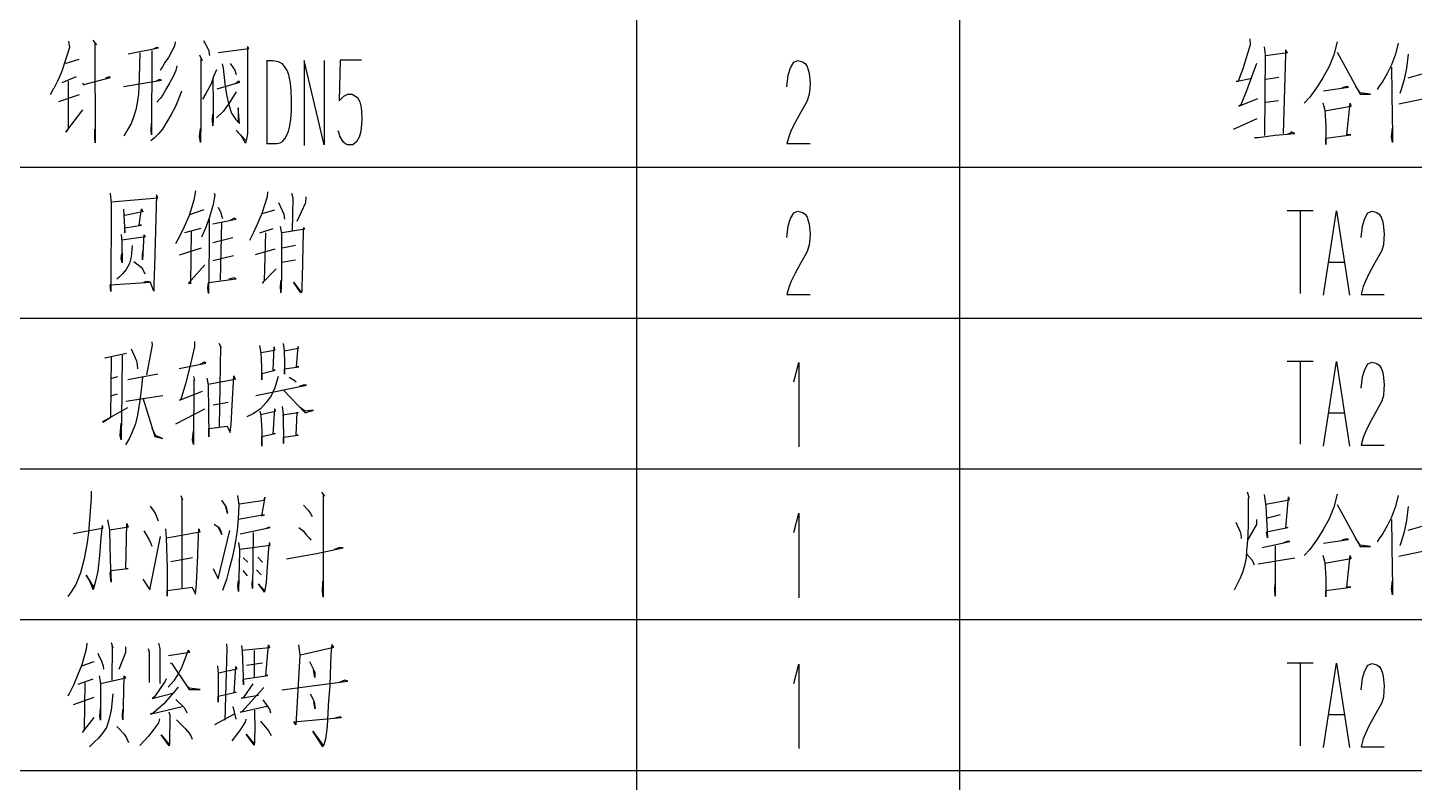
# Model space of a CAD drawing. Extents: x 0 to 2376, y 0 to 3364.
# Drawn here: x 1862.8 to 2120.5, y 681.8 to 821.9 of the extents above; entities that cross this region are included whole.
import ezdxf

# ---------------------------------------------------------------- set-up
doc = ezdxf.new("R2010")
doc.units = 0
doc.header["$MEASUREMENT"] = 0
doc.layers.add('6', color=7, linetype='Continuous')
doc.layers.add('9', color=7, linetype='Continuous')

# ---------------------------------------------------------------- blocks, each defined once
blk = doc.blocks.new('BLKENT215')
at = {"layer": '9', "color": 2, "linetype": 'Continuous'}
for p, q in [((1873.73, 706.51), (1872.89, 703.608)), ((1873.83, 707.608), (1873.73, 706.51)), ((1878.33, 707.765), (1878.69, 706.745)), ((1878.54, 707.059), (1878.48, 700.784)), ((1878.69, 706.745), (1878.54, 707.059)), ((1880.99, 705.882), (1879.79, 702.745)), ((1880.99, 706.98), (1880.99, 705.882)), ((1885.23, 706.667), (1885.39, 705.961)), ((1885.39, 705.961), (1885.39, 700.314)), ((1887.16, 707.608), (1887.37, 706.667)), ((1887.37, 706.667), (1887.42, 700.157)), ((1888.99, 705.333), (1892.97, 705.961)), ((1892.65, 706.353), (1892.13, 704.863)), ((1892.97, 705.961), (1892.65, 706.353)), ((1899.82, 706.588), (1899.5, 693.333)), ((1899.76, 707.529), (1899.82, 706.588)), ((1902.54, 707.216), (1902.69, 706.118)), ((1907.76, 706.745), (1902.69, 706.275)), ((1902.69, 706.118), (1902.95, 699.922)), ((1904.94, 706.275), (1904.94, 701.255)), ((1907.09, 701.647), (1907.56, 707.294)), ((1907.56, 707.294), (1907.76, 706.745)), ((1913.15, 707.294), (1913.41, 705.412)), ((1913.52, 705.49), (1919.69, 706.902)), ((1919.37, 707.373), (1919.16, 705.569)), ((1919.69, 706.902), (1919.37, 707.373)), ((1872.89, 703.608), (1872.16, 701.804)), ((1875.14, 704.157), (1872.84, 703.373)), ((1875.87, 705.804), (1875.97, 705.49)), ((1875.97, 705.49), (1876.55, 704.314)), ((1876.55, 704.314), (1876.86, 703.451)), ((1876.86, 703.451), (1876.92, 702.824)), ((1889.31, 704), (1889.57, 703.922)), ((1889.57, 703.922), (1892.86, 699.059)), ((1892.13, 704.863), (1891.4, 703.059)), ((1898.09, 703.451), (1898.2, 701.882)), ((1901.18, 698.431), (1901.49, 703.294)), ((1901.49, 703.294), (1901.7, 702.824)), ((1903.48, 703.529), (1906.46, 704)), ((1913.41, 705.412), (1912.63, 692.471)), ((1915.19, 704.235), (1916.18, 702.275)), ((1919.16, 705.569), (1918.95, 699.843)), ((2005.2, 700.16), (2006.09, 703.76)), ((2006.09, 703.76), (2006.09, 688.08)), ((2101.65, 703.92), (2096.86, 703.92)), ((2099.24, 703.92), (2099.24, 688.56)), ((2103.56, 688.24), (2105.99, 703.92)), ((2105.99, 703.92), (2108.44, 688.24)), ((2111.24, 702.48), (2111.84, 703.52)), ((2111.84, 703.52), (2112.6, 703.84)), ((2112.6, 703.84), (2113.49, 703.6)), ((2113.49, 703.6), (2113.96, 703.28)), ((2113.96, 703.28), (2114.3, 702.72)), ((1872.16, 701.804), (1871.37, 699.843)), ((1872.21, 700), (1874.98, 701.02)), ((1876.13, 701.569), (1876.39, 700.157)), ((1876.39, 700.157), (1881.05, 701.176)), ((1880.73, 701.49), (1880.52, 693.412)), ((1881.05, 701.176), (1880.73, 701.49)), ((1888.58, 701.02), (1888.37, 700.549)), ((1890.67, 701.725), (1889.99, 700.627)), ((1891.4, 703.059), (1890.67, 701.725)), ((1898.2, 701.882), (1898.25, 696.706)), ((1901.7, 702.824), (1898.3, 702.039)), ((1902.85, 700.941), (1907.45, 701.647)), ((1902.95, 699.922), (1902.85, 700.941)), ((1907.45, 701.647), (1907.09, 701.647)), ((1916.18, 701.255), (1915.92, 702.667)), ((1916.18, 702.275), (1916.18, 701.255)), ((1921.78, 700.784), (1920.68, 700.314)), ((1922.3, 700.549), (1921.78, 700.784)), ((2110.56, 698.96), (2110.82, 701.12)), ((2110.82, 701.12), (2111.24, 702.48)), ((2114.3, 702.72), (2114.54, 702.08)), ((2114.54, 702.08), (2114.69, 701.44)), ((2114.69, 701.44), (2114.88, 699.68)), ((1870.64, 698.353), (1870.33, 697.804)), ((1871.37, 699.843), (1870.64, 698.353)), ((1873.46, 700.314), (1873.36, 691.608)), ((1876.39, 700.157), (1876.39, 696.235)), ((1878.64, 698.196), (1878.33, 695.216)), ((1885.96, 697.333), (1890.04, 698.431)), ((1888.37, 700.549), (1886.43, 697.647)), ((1890.82, 699.451), (1888.16, 696.392)), ((1889.99, 700.627), (1888.94, 699.451)), ((1892.92, 699.294), (1892.29, 699.843)), ((1892.86, 699.059), (1894.9, 699.059)), ((1894.9, 699.059), (1892.92, 699.294)), ((1898.25, 697.804), (1901.59, 698.51)), ((1901.59, 698.51), (1901.18, 698.431)), ((1906.72, 699.373), (1902.64, 694.902)), ((1904.68, 700.078), (1902.85, 697.49)), ((1910.07, 698.98), (1922.3, 700.549)), ((1915.35, 698.196), (1916.08, 696.784)), ((1918.95, 699.843), (1918.69, 696.078)), ((2114.82, 698.72), (2114.72, 697.6)), ((2114.88, 699.68), (2114.82, 698.72)), ((1875.14, 697.569), (1871.27, 696.157)), ((1876.24, 694.039), (1876.39, 695.529)), ((1876.39, 696.235), (1876.39, 693.333)), ((1885.59, 694.431), (1891.56, 695.843)), ((1886.43, 697.647), (1885.96, 697.333)), ((1888.16, 696.392), (1886.22, 694.667)), ((1890.35, 697.176), (1891.97, 695.608)), ((1891.97, 695.608), (1892.39, 694.667)), ((1898.25, 696.706), (1898.25, 697.804)), ((1900.97, 695.843), (1901.54, 693.49)), ((1902.33, 694.824), (1907.29, 695.922)), ((1902.48, 697.412), (1905.73, 697.961)), ((1902.85, 697.49), (1902.48, 697.412)), ((1906.51, 697.098), (1907.76, 695.373)), ((1916.24, 695.451), (1916.03, 696.706)), ((1916.08, 696.784), (1916.24, 695.451)), ((1918.69, 695.922), (1918.48, 692.157)), ((1918.69, 696.078), (1918.69, 695.922)), ((2114.12, 696), (2113.12, 694.24)), ((2114.41, 696.56), (2114.12, 696)), ((2114.72, 697.6), (2114.41, 696.56)), ((1873.05, 691.059), (1875.19, 693.804)), ((1876.39, 693.333), (1876.24, 694.039)), ((1877.91, 693.333), (1877.49, 692)), ((1878.33, 695.216), (1877.91, 693.333)), ((1880.47, 694.196), (1880.52, 695.294)), ((1880.52, 693.412), (1880.47, 694.196)), ((1886.22, 694.667), (1885.59, 694.431)), ((1887.32, 693.569), (1887.16, 692.863)), ((1889.05, 694.902), (1889.26, 694.275)), ((1889.26, 694.275), (1889.2, 689.02)), ((1890.46, 693.412), (1892.13, 691.765)), ((1897.62, 692.549), (1901.28, 694.51)), ((1902.64, 694.902), (1902.33, 694.824)), ((1903.37, 693.49), (1903.22, 692.941)), ((1904.99, 695.216), (1905.05, 691.294)), ((1906.09, 693.176), (1907.61, 691.373)), ((1907.76, 695.373), (1907.97, 694.667)), ((1912.31, 693.02), (1921.15, 693.804)), ((1912.63, 692.471), (1912.31, 693.02)), ((1920.89, 693.961), (1919.9, 693.725)), ((1921.15, 693.804), (1920.89, 693.961)), ((2107.42, 694.32), (2104.47, 694.32)), ((2113.12, 694.24), (2112.08, 692.32)), ((1873.36, 691.608), (1873.05, 691.059)), ((1876.76, 690.902), (1875.97, 689.961)), ((1877.49, 692), (1876.76, 690.902)), ((1879.42, 692.157), (1879.58, 692)), ((1879.58, 692), (1880.78, 690.745)), ((1880.78, 690.745), (1881.2, 690.039)), ((1886.17, 691.451), (1885.28, 690.353)), ((1887.16, 692.863), (1886.17, 691.451)), ((1889.1, 688.549), (1887.63, 690.588)), ((1887.63, 690.588), (1889.05, 688.863)), ((1892.13, 691.765), (1892.86, 690.902)), ((1892.86, 690.902), (1893.18, 690.431)), ((1893.18, 690.431), (1893.39, 689.804)), ((1902.22, 691.373), (1900.76, 689.49)), ((1903.22, 692.941), (1902.22, 691.373)), ((1904.89, 688.706), (1903.42, 690.745)), ((1903.42, 690.745), (1904.84, 689.02)), ((1905.05, 691.294), (1904.99, 690.275)), ((1907.61, 691.373), (1908.08, 690.51)), ((1917.7, 688.392), (1915.82, 691.294)), ((1915.82, 691.294), (1917.75, 688.627)), ((1918.48, 692.157), (1918.17, 689.804)), ((2111.37, 690.88), (2110.98, 689.84)), ((2112.08, 692.32), (2111.37, 690.88)), ((1875.19, 689.255), (1874.3, 688.392)), ((1875.97, 689.961), (1875.19, 689.255)), ((1881.2, 690.039), (1881.57, 689.176)), ((1884.39, 689.412), (1883.66, 688.627)), ((1885.28, 690.353), (1884.39, 689.412)), ((1889.05, 688.863), (1889.2, 689.098)), ((1889.2, 689.02), (1889.1, 688.549)), ((1904.99, 689.333), (1904.89, 688.706)), ((1904.99, 690.275), (1904.99, 689.333)), ((1917.86, 688.784), (1917.7, 688.392)), ((1918.17, 689.804), (1917.86, 688.784)), ((2110.98, 689.84), (2110.56, 688.4)), ((2110.56, 688.4), (2114.88, 688.4))]:
    blk.add_line(p, q, dxfattribs=at)
blk = doc.blocks.new('BLKENT216')
at = {"layer": '9', "color": 2, "linetype": 'Continuous'}
for p, q in [((1874.61, 734.588), (1874.46, 732.157)), ((1874.61, 735.843), (1874.61, 734.588)), ((1891.29, 735.059), (1891.61, 734.275)), ((1891.5, 734.667), (1891.45, 717.882)), ((1891.61, 734.275), (1891.5, 734.667)), ((1898.82, 734.196), (1899.71, 732.863)), ((1901.8, 735.059), (1902.07, 733.255)), ((1902.17, 733.49), (1906.77, 734.196)), ((1906.93, 734.745), (1906.3, 731.294)), ((1906.77, 734.196), (1906.93, 734.745)), ((1917.44, 735.686), (1917.96, 734.902)), ((1917.96, 734.902), (1917.75, 735.059)), ((1917.75, 735.059), (1917.75, 716.157)), ((2089.4, 735.765), (2089.71, 734.745)), ((2089.71, 734.745), (2089.61, 734.431)), ((2089.61, 734.431), (2089.61, 729.804)), ((2092.59, 735.216), (2092.85, 733.098)), ((2097.19, 734.196), (2092.9, 733.412)), ((2096.56, 729.02), (2097.08, 734.824)), ((2097.08, 734.824), (2097.19, 734.196)), ((2106.13, 735.294), (2105.5, 732.863)), ((2117.48, 735.059), (2116.95, 733.02)), ((1874.46, 732.157), (1874.2, 729.02)), ((1885.59, 733.098), (1886.54, 731.765)), ((1886.54, 731.765), (1886.85, 730.98)), ((1899.97, 731.686), (1899.66, 732.941)), ((1899.71, 732.863), (1899.97, 731.686)), ((1902.07, 733.255), (1901.96, 730.745)), ((1914.09, 733.255), (1914.98, 732.314)), ((1914.98, 732.314), (1915.4, 731.686)), ((1915.4, 731.686), (1915.71, 731.137)), ((2005.2, 728.16), (2006.09, 731.76)), ((2006.09, 731.76), (2006.09, 716.08)), ((2092.85, 733.098), (2093.16, 727.216)), ((2105.5, 732.863), (2104.61, 730.745)), ((2106.13, 733.412), (2110.42, 725.569)), ((2116.95, 733.02), (2116.22, 731.059)), ((2119.31, 733.02), (2118.99, 730.431)), ((1871.27, 728), (1876.71, 729.02)), ((1874.2, 729.02), (1874.2, 728.706)), ((1876.65, 729.49), (1876.44, 727.216)), ((1876.86, 729.098), (1876.65, 729.49)), ((1876.71, 729.02), (1876.86, 729.098)), ((1877.65, 730.51), (1878.07, 728.706)), ((1881.2, 729.098), (1878.07, 728.627)), ((1881.05, 721.412), (1881.25, 729.882)), ((1881.52, 729.176), (1881.2, 729.098)), ((1881.25, 729.882), (1881.52, 729.176)), ((1886.85, 730.98), (1887.11, 730.353)), ((1897.46, 729.725), (1898.3, 729.176)), ((1898.3, 729.176), (1898.67, 728.549)), ((1898.93, 727.843), (1898.3, 729.098)), ((1901.96, 730.745), (1901.75, 728.549)), ((1906.82, 731.451), (1901.96, 730.588)), ((1902.33, 727.922), (1907.92, 729.098)), ((1906.3, 731.294), (1906.82, 731.451)), ((1907.61, 729.098), (1906.82, 728.784)), ((1907.92, 729.098), (1907.61, 729.098)), ((1913.2, 729.098), (1914.04, 728.471)), ((2087.31, 730.118), (2088.09, 728.314)), ((2089.61, 729.804), (2089.56, 727.608)), ((2091.12, 729.647), (2089.56, 726.902)), ((2091.12, 730.588), (2091.12, 729.647)), ((2093.01, 730.824), (2095.57, 731.529)), ((2093.01, 728.314), (2096.98, 729.098)), ((2096.98, 729.098), (2096.56, 729.02)), ((2104.61, 730.745), (2103.46, 728.627)), ((2115.44, 729.412), (2114.6, 728)), ((2116.22, 731.059), (2115.44, 729.412)), ((2116.22, 730.588), (2116.33, 721.255)), ((2118.99, 730.431), (2118.57, 728.314)), ((2119.31, 728.627), (2124.07, 729.961)), ((1874.2, 728.706), (1873.88, 726.353)), ((1876.44, 727.216), (1876.18, 723.922)), ((1878.07, 728.706), (1878.17, 722.98)), ((1884.39, 728.471), (1885.44, 726.824)), ((1885.44, 726.824), (1885.75, 726.118)), ((1885.54, 717.569), (1887.53, 727.451)), ((1888.42, 728.863), (1888.58, 727.137)), ((1888.58, 727.137), (1888.73, 721.647)), ((1894.8, 728.235), (1888.68, 727.137)), ((1894.43, 724.392), (1894.64, 728.863)), ((1894.64, 728.863), (1894.8, 728.235)), ((1898.2, 719.608), (1900.39, 728.549)), ((1898.67, 728.549), (1898.93, 727.843)), ((1901.75, 728.549), (1901.33, 725.804)), ((1904.73, 728.157), (1904.58, 717.804)), ((1914.04, 728.471), (1914.67, 727.686)), ((1914.67, 727.686), (1915.24, 727.059)), ((1915.24, 727.059), (1915.45, 726.745)), ((2088.09, 728.314), (2088.25, 727.843)), ((2088.25, 727.843), (2088.3, 727.059)), ((2089.56, 727.608), (2089.4, 726.039)), ((2092.17, 725.412), (2097.35, 726.51)), ((2093.16, 727.216), (2093.01, 728.314)), ((2096.77, 726.51), (2096.09, 726.196)), ((2097.35, 726.51), (2096.77, 726.51)), ((2102.26, 726.745), (2101.06, 725.02)), ((2103.46, 728.627), (2102.26, 726.745)), ((2103.57, 726.196), (2108.22, 726.902)), ((2107.96, 726.98), (2107.02, 726.745)), ((2108.22, 726.902), (2107.96, 726.98)), ((2110.37, 725.804), (2109.53, 727.137)), ((2113.92, 727.059), (2113.56, 726.431)), ((2114.6, 728), (2113.92, 727.059)), ((2118.1, 726.667), (2117.79, 725.725)), ((2118.57, 728.314), (2118.1, 726.667)), ((1873.88, 726.353), (1873.36, 723.294)), ((1876.18, 723.922), (1875.87, 721.02)), ((1885.75, 726.118), (1885.91, 725.647)), ((1894.22, 718.667), (1894.43, 723.922)), ((1894.43, 723.922), (1894.43, 724.392)), ((1901.33, 725.804), (1900.81, 723.451)), ((1902.01, 726.353), (1902.17, 725.02)), ((1902.17, 724.706), (1902.01, 717.255)), ((1902.17, 725.098), (1907.87, 725.804)), ((1902.17, 725.02), (1902.17, 724.706)), ((1907.56, 725.255), (1907.29, 720.863)), ((1907.76, 726.353), (1907.56, 725.255)), ((1907.87, 725.804), (1907.76, 726.353)), ((1910.9, 723.294), (1916.5, 724.314)), ((1916.5, 724.314), (1921.46, 725.333)), ((1920.84, 725.412), (1919.79, 725.02)), ((1921.46, 725.333), (1920.84, 725.412)), ((2089.29, 724.863), (2089.19, 723.451)), ((2089.4, 726.039), (2089.29, 724.863)), ((2089.29, 724.235), (2090.34, 723.059)), ((2094.63, 725.725), (2094.63, 716.392)), ((2101.06, 725.02), (2100.01, 723.922)), ((2103.46, 724), (2103.83, 722.588)), ((2107.91, 718.039), (2108.54, 723.922)), ((2108.54, 723.922), (2108.64, 723.294)), ((2112.35, 725.569), (2110.37, 725.804)), ((2110.42, 725.569), (2112.35, 725.569)), ((2117.58, 723.765), (2125.01, 725.333)), ((1873.36, 723.294), (1872.63, 720.706)), ((1878.17, 722.98), (1878.33, 718.98)), ((1878.27, 721.098), (1881.52, 721.49)), ((1881.52, 721.49), (1881.05, 721.412)), ((1888.73, 721.647), (1888.73, 718.118)), ((1893.44, 723.451), (1889.46, 722.745)), ((1897.31, 721.49), (1898.2, 719.608)), ((1900.81, 723.451), (1900.24, 721.176)), ((1902.85, 723.451), (1903.74, 722.667)), ((1905.57, 723.608), (1906.46, 722.667)), ((2088.88, 722.039), (2088.51, 720.784)), ((2089.19, 723.451), (2088.88, 722.039)), ((2090.34, 723.059), (2090.71, 722.196)), ((2091.44, 722.353), (2098.24, 723.451)), ((2108.64, 723.294), (2103.83, 722.431)), ((2103.83, 722.588), (2103.99, 719.686)), ((1872.63, 720.706), (1871.79, 718.51)), ((1874.2, 719.529), (1873.73, 720.235)), ((1873.73, 720.235), (1875.08, 718.039)), ((1874.67, 718.431), (1874.2, 719.529)), ((1875.4, 718.902), (1875.03, 717.569)), ((1875.08, 718.039), (1875.35, 718.745)), ((1875.87, 721.02), (1875.4, 718.902)), ((1878.17, 720.627), (1878.27, 721.098)), ((1878.33, 718.98), (1878.17, 720.627)), ((1884.24, 719.529), (1885.54, 717.569)), ((1899.76, 719.451), (1899.03, 717.412)), ((1900.24, 721.176), (1899.76, 719.451)), ((1901.86, 718.196), (1902.01, 719.294)), ((1902.8, 721.098), (1903.63, 720.157)), ((1904.52, 718.588), (1904.63, 719.294)), ((1905.36, 721.255), (1906.25, 720.314)), ((1907.14, 718.824), (1906.93, 717.569)), ((1907.29, 720.863), (1907.14, 718.824)), ((1917.59, 717.176), (1917.7, 719.137)), ((2088.04, 719.608), (2087.57, 718.588)), ((2088.51, 720.784), (2088.04, 719.608)), ((2103.99, 719.686), (2103.99, 716.235)), ((2116.22, 717.647), (2116.38, 719.294)), ((2116.33, 721.255), (2116.38, 718.51)), ((1870.9, 717.176), (1870.33, 716.314)), ((1871.79, 718.51), (1870.9, 717.176)), ((1875.03, 717.569), (1874.67, 718.431)), ((1888.73, 718.118), (1888.73, 716.392)), ((1888.73, 717.412), (1893.39, 718.039)), ((1888.73, 716.392), (1888.73, 717.412)), ((1893.39, 718.039), (1894.01, 716.706)), ((1894.01, 716.706), (1894.22, 718.667)), ((1902.01, 717.255), (1901.86, 718.196)), ((1904.58, 717.804), (1904.52, 718.588)), ((1906.82, 717.098), (1905.73, 718.667)), ((1905.73, 718.667), (1906.82, 717.412)), ((1906.93, 717.569), (1906.82, 717.098)), ((1917.75, 716.157), (1917.59, 717.176)), ((2087.57, 718.588), (2086.99, 717.49)), ((2094.52, 717.569), (2094.63, 718.667)), ((2094.63, 716.392), (2094.52, 717.569)), ((2103.99, 717.412), (2108.64, 718.039)), ((2103.99, 716.235), (2103.99, 717.412)), ((2108.64, 718.039), (2107.91, 718.039)), ((2116.38, 716.627), (2116.22, 717.647)), ((2116.38, 718.51), (2116.38, 716.627))]:
    blk.add_line(p, q, dxfattribs=at)
blk = doc.blocks.new('BLKENT217')
at = {"layer": '9', "color": 2, "linetype": 'Continuous'}
for p, q in [((1885.99, 762.98), (1884.94, 757.49)), ((1885.93, 763.608), (1885.99, 762.98)), ((1893.83, 762.667), (1892.99, 758.98)), ((1893.83, 763.686), (1893.83, 762.667)), ((1898.38, 763.373), (1898.8, 762.51)), ((1898.64, 762.745), (1898.43, 747.843)), ((1898.8, 762.51), (1898.64, 762.745)), ((1905.91, 762.902), (1906.12, 761.882)), ((1908.42, 758.353), (1908.63, 762.667)), ((1908.63, 762.667), (1908.68, 761.961)), ((1910.3, 763.294), (1910.51, 761.961)), ((1912.76, 758.98), (1913.07, 762.745)), ((1913.07, 762.745), (1913.12, 762.353)), ((1877.2, 760.627), (1881.18, 761.49)), ((1877.31, 760.627), (1877.2, 760.627)), ((1878.35, 760.784), (1878.2, 749.569)), ((1880.39, 761.098), (1880.29, 748.784)), ((1882.07, 762.275), (1883.06, 760.078)), ((1883.06, 760.078), (1883.16, 759.294)), ((1906.12, 761.882), (1906.22, 760.627)), ((1908.68, 761.961), (1906.17, 761.569)), ((1906.22, 760.627), (1906.33, 756.549)), ((1913.12, 762.353), (1910.51, 761.882)), ((1910.51, 761.961), (1910.56, 759.608)), ((1881.44, 756.627), (1887.03, 757.647)), ((1883.16, 759.294), (1883.22, 758.588)), ((1891.01, 758.667), (1895.97, 759.608)), ((1892.99, 758.98), (1892.16, 755.765)), ((1895.61, 759.843), (1894.82, 759.373)), ((1895.97, 759.608), (1895.61, 759.843)), ((1906.33, 757.725), (1908.84, 758.353)), ((1906.33, 756.549), (1906.33, 757.725)), ((1908.84, 758.353), (1908.42, 758.353)), ((1910.56, 759.608), (1910.56, 757.569)), ((1910.56, 758.588), (1913.23, 758.98)), ((1910.56, 757.569), (1910.56, 758.588)), ((1913.23, 758.98), (1912.76, 758.98)), ((2005.2, 756.16), (2006.09, 759.76)), ((2006.09, 759.76), (2006.09, 744.08)), ((2101.65, 759.92), (2096.86, 759.92)), ((2099.24, 759.92), (2099.24, 744.56)), ((2103.56, 744.24), (2105.99, 759.92)), ((2105.99, 759.92), (2108.44, 744.24)), ((2110.82, 757.12), (2111.24, 758.48)), ((2111.24, 758.48), (2111.84, 759.52)), ((2111.84, 759.52), (2112.6, 759.84)), ((2112.6, 759.84), (2113.49, 759.6)), ((2113.49, 759.6), (2113.96, 759.28)), ((2113.96, 759.28), (2114.3, 758.72)), ((2114.3, 758.72), (2114.54, 758.08)), ((2114.54, 758.08), (2114.69, 757.44)), ((2114.69, 757.44), (2114.88, 755.68)), ((1878.46, 756.863), (1879.61, 757.176)), ((1884.16, 757.02), (1883.95, 754.588)), ((1892.16, 755.765), (1891.32, 752.863)), ((1893.73, 756.549), (1893.62, 744.549)), ((1893.67, 757.176), (1893.83, 756.392)), ((1893.83, 756.392), (1893.73, 756.549)), ((1896.13, 756.863), (1896.39, 755.608)), ((1901.41, 756.627), (1896.39, 755.686)), ((1896.39, 755.608), (1896.5, 745.961)), ((1900.84, 751.843), (1901.15, 757.255)), ((1901.15, 757.255), (1901.41, 756.627)), ((1905.23, 753.647), (1914.64, 755.529)), ((1908.78, 755.059), (1908.1, 753.569)), ((1909.36, 757.176), (1908.78, 755.059)), ((1911.4, 757.02), (1912.34, 756.471)), ((1912.34, 756.471), (1912.71, 756.157)), ((1914.22, 755.608), (1913.28, 755.294)), ((1914.64, 755.529), (1914.22, 755.608)), ((2110.56, 754.96), (2110.82, 757.12)), ((2114.88, 755.68), (2114.82, 754.72)), ((1878.3, 753.569), (1879.5, 753.961)), ((1881.07, 752.549), (1887.92, 753.647)), ((1883.63, 752.314), (1883.27, 749.961)), ((1883.95, 754.588), (1883.63, 752.314)), ((1884.21, 753.176), (1886.46, 746.039)), ((1891.06, 752.784), (1895.29, 754.431)), ((1891.32, 752.863), (1891.06, 752.784)), ((1897.28, 751.922), (1900.1, 752.392)), ((1907.16, 752.314), (1906.07, 751.137)), ((1908.1, 753.569), (1907.16, 752.314)), ((1910.35, 754.588), (1914.38, 750.431)), ((2114.41, 752.56), (2114.12, 752)), ((2114.72, 753.6), (2114.41, 752.56)), ((2114.82, 754.72), (2114.72, 753.6)), ((1876.78, 748.784), (1881.44, 751.373)), ((1883.27, 749.961), (1882.85, 748.392)), ((1890.38, 748.392), (1895.76, 751.137)), ((1900.63, 748.235), (1900.84, 751.843)), ((1904.76, 750.196), (1903.56, 749.647)), ((1906.07, 751.137), (1904.76, 750.196)), ((1905.96, 750.745), (1906.17, 749.882)), ((1908.84, 750.667), (1906.12, 750.039)), ((1906.17, 749.882), (1906.33, 747.137)), ((1908.47, 746.431), (1908.73, 751.137)), ((1908.73, 751.137), (1908.84, 750.667)), ((1910.09, 751.608), (1910.3, 750.196)), ((1913.07, 750.431), (1910.2, 749.961)), ((1910.3, 750.196), (1910.35, 744.706)), ((1912.71, 746.275), (1912.92, 750.51)), ((1912.92, 750.51), (1913.07, 750.431)), ((1914.38, 750.745), (1913.33, 751.451)), ((1914.38, 750.431), (1915.95, 750.902)), ((1915.95, 750.902), (1914.38, 750.745)), ((2107.42, 750.32), (2104.47, 750.32)), ((2113.12, 750.24), (2112.08, 748.32)), ((2114.12, 752), (2113.12, 750.24)), ((1876.89, 748.627), (1876.78, 748.784)), ((1878.2, 749.569), (1876.89, 748.627)), ((1880.03, 746.196), (1880.24, 748.471)), ((1880.24, 747.059), (1880.18, 745.412)), ((1880.29, 748.784), (1880.24, 747.059)), ((1882.85, 748.392), (1882.22, 746.667)), ((1885.93, 747.608), (1886.51, 746.275)), ((1893.46, 745.412), (1893.62, 747.059)), ((1896.5, 747.529), (1899.9, 747.922)), ((1896.5, 745.961), (1896.5, 747.529)), ((1899.9, 747.922), (1900.47, 746.745)), ((1900.47, 746.745), (1900.63, 748.235)), ((1906.33, 747.137), (1906.33, 746.745)), ((2112.08, 748.32), (2111.37, 746.88)), ((1880.18, 745.412), (1880.03, 746.196)), ((1881.59, 745.412), (1881.02, 744.471)), ((1881.7, 745.569), (1881.59, 745.412)), ((1882.22, 746.667), (1881.7, 745.569)), ((1886.46, 746.039), (1887.97, 745.647)), ((1886.51, 746.275), (1887.82, 745.725)), ((1893.62, 744.549), (1893.46, 745.412)), ((1906.33, 746.745), (1906.33, 744.235)), ((1906.33, 746.039), (1908.84, 746.588)), ((1906.33, 744.235), (1906.33, 746.039)), ((1908.84, 746.588), (1908.47, 746.431)), ((1910.35, 745.882), (1913.12, 746.275)), ((1910.35, 744.706), (1910.35, 745.882)), ((1913.12, 746.275), (1912.71, 746.275)), ((2110.98, 745.84), (2110.56, 744.4)), ((2111.37, 746.88), (2110.98, 745.84)), ((2110.56, 744.4), (2114.88, 744.4))]:
    blk.add_line(p, q, dxfattribs=at)
blk = doc.blocks.new('BLKENT218')
at = {"layer": '9', "color": 2, "linetype": 'Continuous'}
for p, q in [((1878.14, 791.216), (1878.35, 789.255)), ((1886.77, 790.902), (1886.41, 777.569)), ((1887.03, 790.353), (1886.77, 790.902)), ((1894.04, 791.608), (1893.73, 789.882)), ((1897.49, 791.216), (1897.59, 790.824)), ((1907.37, 791.451), (1907.32, 790.51)), ((1911.87, 791.216), (1912.13, 790.353)), ((1878.35, 789.255), (1878.3, 772.941)), ((1878.35, 789.569), (1887.03, 790.353)), ((1883.53, 785.255), (1884, 788.314)), ((1884, 788.314), (1884.21, 787.765)), ((1893.73, 789.882), (1892.84, 787.059)), ((1897.28, 789.098), (1896.6, 786.745)), ((1897.59, 790.824), (1897.28, 789.098)), ((1898.22, 788.627), (1898.75, 787.529)), ((1907.32, 790.51), (1906.33, 787.451)), ((1909.46, 789.49), (1910.14, 788)), ((1912.13, 790.353), (1911.97, 784.157)), ((1914.43, 789.412), (1912.86, 785.961)), ((1914.54, 790.51), (1914.43, 789.412)), ((1880.65, 788.235), (1880.86, 783.843)), ((1884.21, 787.765), (1880.86, 787.059)), ((1892.84, 787.059), (1891.9, 784.941)), ((1892.99, 787.216), (1895.66, 788.157)), ((1896.6, 786.745), (1895.87, 784.706)), ((1896.55, 786.353), (1896.55, 781.255)), ((1897.23, 785.49), (1901.57, 786.353)), ((1898.69, 775.059), (1898.9, 785.804)), ((1898.75, 787.529), (1898.85, 786.98)), ((1898.85, 786.98), (1899.01, 786.51)), ((1901.2, 786.588), (1900.52, 786.196)), ((1901.57, 786.353), (1901.2, 786.588)), ((1906.33, 787.451), (1905.44, 785.255)), ((1906.43, 787.451), (1908.73, 788.078)), ((1910.14, 788), (1910.46, 787.294)), ((1910.46, 787.294), (1910.56, 786.353)), ((2004.16, 785.12), (2004.58, 786.48)), ((2004.58, 786.48), (2005.18, 787.52)), ((2005.18, 787.52), (2005.93, 787.84)), ((2005.93, 787.84), (2006.82, 787.6)), ((2006.82, 787.6), (2007.29, 787.28)), ((2007.29, 787.28), (2007.63, 786.72)), ((2007.63, 786.72), (2007.87, 786.08)), ((2007.87, 786.08), (2008.03, 785.44)), ((2101.65, 787.92), (2096.86, 787.92)), ((2099.24, 787.92), (2099.24, 772.56)), ((2103.56, 772.24), (2105.99, 787.92)), ((2105.99, 787.92), (2108.44, 772.24)), ((2110.82, 785.12), (2111.24, 786.48)), ((2111.24, 786.48), (2111.84, 787.52)), ((2111.84, 787.52), (2112.6, 787.84)), ((2112.6, 787.84), (2113.49, 787.6)), ((2113.49, 787.6), (2113.96, 787.28)), ((2113.96, 787.28), (2114.3, 786.72)), ((2114.3, 786.72), (2114.54, 786.08)), ((2114.54, 786.08), (2114.69, 785.44)), ((1880.18, 783.529), (1880.34, 782.196)), ((1880.34, 782.51), (1884.73, 783.137)), ((1880.86, 784.784), (1884, 785.255)), ((1880.86, 783.843), (1880.86, 784.784)), ((1884, 785.255), (1883.53, 785.255)), ((1884.42, 783.451), (1884.16, 778.824)), ((1884.73, 783.137), (1884.42, 783.451)), ((1891.9, 784.941), (1891.01, 783.059)), ((1895.03, 784.627), (1892, 783.843)), ((1893.2, 784.078), (1893.1, 774.353)), ((1895.87, 784.706), (1895.14, 783.059)), ((1904.71, 783.765), (1904.03, 782.431)), ((1905.44, 785.255), (1904.71, 783.765)), ((1908.37, 784.549), (1905.91, 783.765)), ((1907.01, 783.843), (1906.8, 774.902)), ((1909.73, 785.02), (1909.99, 783.686)), ((1909.99, 783.686), (1909.99, 779.216)), ((1910.09, 783.922), (1914.33, 784.549)), ((1914.01, 784), (1913.86, 775.529)), ((1914.07, 784.784), (1914.01, 784)), ((1914.33, 784.549), (1914.07, 784.784)), ((2003.9, 782.96), (2004.16, 785.12)), ((2008.03, 785.44), (2008.21, 783.68)), ((2008.21, 783.68), (2008.16, 782.72)), ((2110.56, 782.96), (2110.82, 785.12)), ((2114.69, 785.44), (2114.88, 783.68)), ((2114.88, 783.68), (2114.82, 782.72)), ((1880.34, 782.196), (1880.39, 778.275)), ((1882.27, 781.49), (1882.07, 779.373)), ((1891.01, 783.059), (1890.33, 781.804)), ((1891.06, 779.765), (1895.14, 781.02)), ((1896.55, 781.255), (1896.44, 772.549)), ((1900.94, 782.902), (1897.23, 781.961)), ((1908.73, 780.784), (1905.12, 779.765)), ((1910.09, 781.02), (1912.6, 781.569)), ((2007.74, 780.56), (2007.45, 780)), ((2008.05, 781.6), (2007.74, 780.56)), ((2008.16, 782.72), (2008.05, 781.6)), ((2114.41, 780.56), (2114.12, 780)), ((2114.72, 781.6), (2114.41, 780.56)), ((2114.82, 782.72), (2114.72, 781.6)), ((1880.18, 779.059), (1880.34, 780)), ((1880.39, 778.275), (1880.18, 779.059)), ((1881.75, 778.118), (1881.12, 777.02)), ((1882.07, 779.373), (1881.75, 778.118)), ((1882.54, 778.51), (1883.95, 777.49)), ((1884.16, 779.451), (1884.26, 780.471)), ((1884.16, 778.824), (1884.16, 779.451)), ((1897.23, 778.667), (1901.1, 779.608)), ((1909.99, 779.216), (1909.99, 778.902)), ((1909.99, 778.902), (1909.99, 775.608)), ((1912.6, 778.745), (1910.04, 778.353)), ((2006.46, 778.24), (2005.41, 776.32)), ((2007.45, 780), (2006.46, 778.24)), ((2107.42, 778.32), (2104.47, 778.32)), ((2113.12, 778.24), (2112.08, 776.32)), ((2114.12, 780), (2113.12, 778.24)), ((1879.82, 775.608), (1879.4, 775.216)), ((1880.44, 776.235), (1879.82, 775.608)), ((1881.12, 777.02), (1880.44, 776.235)), ((1883.95, 777.49), (1884.21, 777.02)), ((1884.21, 777.02), (1884.58, 776.235)), ((1886.35, 775.922), (1886.3, 774.431)), ((1886.41, 777.569), (1886.35, 775.922)), ((1892.73, 774.51), (1895.76, 777.882)), ((1901.2, 775.451), (1900.21, 775.216)), ((1901.57, 775.294), (1901.2, 775.451)), ((1906.43, 774.51), (1908.99, 777.176)), ((1909.99, 775.608), (1909.88, 772.706)), ((1913.86, 775.529), (1913.8, 774.039)), ((2005.41, 776.32), (2004.71, 774.88)), ((2112.08, 776.32), (2111.37, 774.88)), ((1878.14, 774.196), (1885.67, 774.667)), ((1878.3, 772.941), (1878.14, 774.196)), ((1885.1, 774.824), (1884.42, 774.667)), ((1885.67, 774.667), (1885.1, 774.824)), ((1886.25, 773.02), (1885.62, 774.745)), ((1886.3, 774.431), (1886.25, 773.02)), ((1893.1, 774.353), (1892.73, 774.51)), ((1896.34, 773.647), (1896.44, 774.588)), ((1896.44, 772.549), (1896.34, 773.647)), ((1896.44, 774.588), (1901.57, 775.294)), ((1906.8, 774.902), (1906.43, 774.51)), ((1909.83, 773.961), (1909.93, 775.059)), ((1909.88, 772.706), (1909.83, 773.961)), ((1913.59, 772.706), (1912.24, 774.667)), ((1912.24, 774.667), (1913.59, 772.863)), ((1913.75, 772.941), (1913.59, 772.706)), ((1913.8, 774.039), (1913.75, 772.941)), ((2004.31, 773.84), (2003.9, 772.4)), ((2004.71, 774.88), (2004.31, 773.84)), ((2110.98, 773.84), (2110.56, 772.4)), ((2111.37, 774.88), (2110.98, 773.84)), ((2003.9, 772.4), (2008.21, 772.4)), ((2110.56, 772.4), (2114.88, 772.4))]:
    blk.add_line(p, q, dxfattribs=at)
blk = doc.blocks.new('BLKENT219')
at = {"layer": '9', "color": 2, "linetype": 'Continuous'}
for p, q in [((1870.44, 819.451), (1870.6, 818.275)), ((1874.94, 819.608), (1875.62, 818.745)), ((1890.26, 819.294), (1890.1, 818.51)), ((1895.49, 819.529), (1896.43, 817.804)), ((2089.92, 819.843), (2089.97, 818.745)), ((2106.13, 819.294), (2105.5, 816.863)), ((1870.6, 818.275), (1869.97, 816.314)), ((1875.62, 818.745), (1875.31, 819.059)), ((1875.31, 819.059), (1875.36, 800.549)), ((1881.53, 817.098), (1887.12, 818.196)), ((1883.67, 817.255), (1883.57, 812.706)), ((1885.92, 817.725), (1885.87, 802.039)), ((1886.76, 818.275), (1886.13, 817.961)), ((1887.12, 818.196), (1886.76, 818.275)), ((1889.63, 817.569), (1889.01, 816.392)), ((1890.1, 818.51), (1889.63, 817.569)), ((1894.76, 816.863), (1895.23, 815.843)), ((1896.43, 817.804), (1896.64, 816.784)), ((1898.21, 817.333), (1903.91, 818.039)), ((1903.91, 818.039), (1903.65, 818.431)), ((1903.65, 818.431), (1903.65, 817.333)), ((1903.65, 817.333), (1903.65, 805.49)), ((2089.97, 818.745), (2088.61, 814.275)), ((2092.59, 818.353), (2092.75, 816.863)), ((2092.75, 816.863), (2092.64, 801.882)), ((2092.8, 816.784), (2096.88, 817.333)), ((2096.51, 816.863), (2096.09, 802.275)), ((2096.88, 817.333), (2096.51, 817.804)), ((2096.51, 817.804), (2096.51, 816.863)), ((2105.5, 816.863), (2104.61, 814.745)), ((2106.13, 817.412), (2110.42, 809.569)), ((2116.95, 817.02), (2116.22, 815.059)), ((2117.48, 819.059), (2116.95, 817.02)), ((2119.31, 817.02), (2118.99, 814.431)), ((1869.97, 816.314), (1869.14, 813.647)), ((1869.87, 815.373), (1869.97, 815.373)), ((1869.97, 815.373), (1872.38, 816.078)), ((1887.86, 814.667), (1887.44, 814.039)), ((1888.33, 815.451), (1887.86, 814.667)), ((1889.01, 816.392), (1888.33, 815.451)), ((1890.58, 814.824), (1890.37, 813.961)), ((1895.23, 815.843), (1895.02, 816.157)), ((1895.02, 816.157), (1895.02, 804.549)), ((1897.95, 814.118), (1897.37, 812.863)), ((1898.99, 815.216), (1899.15, 814.431)), ((1899.15, 814.431), (1899.46, 811.529)), ((1900.46, 815.294), (1901.35, 814.039)), ((1901.35, 814.039), (1901.56, 813.255)), ((1908.38, 815.76), (1907.23, 815.76)), ((1907.28, 815.76), (1907.28, 800.4)), ((1909.45, 815.6), (1908.38, 815.76)), ((1910.18, 815.2), (1909.45, 815.6)), ((1910.55, 814.72), (1910.18, 815.2)), ((1911.02, 814), (1910.55, 814.72)), ((1917.92, 800.16), (1914.21, 815.84)), ((1914.21, 815.84), (1914.21, 800.08)), ((1917.92, 815.84), (1917.92, 800.16)), ((1920.9, 815.92), (1920.69, 808.32)), ((1924.88, 815.92), (1920.9, 815.92)), ((2004.16, 813.12), (2004.58, 814.48)), ((2004.58, 814.48), (2005.18, 815.52)), ((2005.18, 815.52), (2005.93, 815.84)), ((2005.93, 815.84), (2006.82, 815.6)), ((2006.82, 815.6), (2007.29, 815.28)), ((2007.29, 815.28), (2007.63, 814.72)), ((2007.63, 814.72), (2007.87, 814.08)), ((2007.87, 814.08), (2008.03, 813.44)), ((2088.61, 814.275), (2087.73, 812)), ((2091.12, 815.294), (2089.29, 810.196)), ((2104.61, 814.745), (2103.46, 812.627)), ((2116.22, 815.059), (2115.44, 813.412)), ((2116.22, 814.588), (2116.33, 805.255)), ((2118.99, 814.431), (2118.57, 812.314)), ((1868.41, 812), (1867.73, 810.667)), ((1869.14, 813.647), (1868.41, 812)), ((1871.86, 812.784), (1869.19, 811.686)), ((1870.34, 812), (1870.34, 803.137)), ((1873.01, 811.608), (1873.37, 811.294)), ((1873.37, 811.294), (1873.53, 811.451)), ((1873.53, 811.451), (1878.24, 812.706)), ((1877.97, 812.784), (1877.29, 812.549)), ((1878.24, 812.706), (1877.97, 812.784)), ((1880.64, 810.98), (1887.7, 812.157)), ((1883.57, 812.706), (1883.52, 810.98)), ((1887.33, 812.314), (1886.71, 812)), ((1887.7, 812.157), (1887.33, 812.314)), ((1889.27, 811.765), (1888.59, 810.588)), ((1889.9, 812.863), (1889.27, 811.765)), ((1890.37, 813.961), (1889.9, 812.863)), ((1896.9, 811.529), (1895.96, 809.725)), ((1897.37, 812.863), (1896.9, 811.529)), ((1897.22, 812.471), (1897.32, 807.686)), ((1898.05, 810.588), (1902.24, 811.843)), ((1899.46, 811.529), (1899.78, 809.49)), ((1901.97, 812), (1901.4, 811.529)), ((1902.24, 811.843), (1901.97, 812)), ((1911.33, 813.2), (1911.02, 814)), ((1911.7, 811.6), (1911.33, 813.2)), ((1911.8, 810.24), (1911.7, 811.6)), ((2003.9, 810.96), (2004.16, 813.12)), ((2008.03, 813.44), (2008.21, 811.68)), ((2008.21, 811.68), (2008.16, 810.72)), ((2087.36, 811.922), (2090.29, 812.549)), ((2087.73, 812), (2087.36, 811.922)), ((2095.31, 812.706), (2092.85, 812.314)), ((2103.46, 812.627), (2102.26, 810.745)), ((2114.6, 812), (2113.92, 811.059)), ((2115.44, 813.412), (2114.6, 812)), ((2118.57, 812.314), (2118.1, 810.667)), ((2119.31, 812.627), (2124.07, 813.961)), ((1867.57, 810.51), (1866.99, 809.49)), ((1867.73, 810.667), (1867.57, 810.51)), ((1872.43, 809.49), (1868.56, 808.157)), ((1883.46, 809.569), (1883.2, 808)), ((1883.52, 810.98), (1883.46, 809.569)), ((1887.96, 809.49), (1887.49, 808.863)), ((1888.59, 810.588), (1887.96, 809.49)), ((1891.2, 809.49), (1890.68, 808.235)), ((1891.41, 810.118), (1891.2, 809.49)), ((1895.96, 809.725), (1895.33, 808.627)), ((1899.78, 809.49), (1900.2, 807.608)), ((1901.56, 810.039), (1900.3, 807.922)), ((1911.86, 808.56), (1911.8, 810.24)), ((1920.69, 808.32), (1921.56, 809.2)), ((1921.56, 809.2), (1922.34, 809.6)), ((1922.34, 809.6), (1923.1, 809.6)), ((1923.1, 809.6), (1924.09, 808.96)), ((1924.09, 808.96), (1924.56, 808.16)), ((2008.05, 809.6), (2007.74, 808.56)), ((2008.16, 810.72), (2008.05, 809.6)), ((2089.29, 810.196), (2088.25, 807.608)), ((2101.06, 809.02), (2100.01, 807.922)), ((2102.26, 810.745), (2101.06, 809.02)), ((2103.57, 810.196), (2108.22, 810.902)), ((2107.96, 810.98), (2107.02, 810.745)), ((2108.22, 810.902), (2107.96, 810.98)), ((2110.37, 809.804), (2109.53, 811.137)), ((2112.35, 809.569), (2110.37, 809.804)), ((2110.42, 809.569), (2112.35, 809.569)), ((2113.92, 811.059), (2113.56, 810.431)), ((2117.58, 807.765), (2125.01, 809.333)), ((2118.1, 810.667), (2117.79, 809.725)), ((1869.92, 802.51), (1873.06, 806.667)), ((1882.94, 806.667), (1882.52, 805.333)), ((1883.2, 808), (1882.94, 806.667)), ((1887.49, 808.863), (1886.86, 808.078)), ((1890.16, 807.059), (1889.48, 805.804)), ((1890.68, 808.235), (1890.16, 807.059)), ((1897.32, 807.686), (1897.32, 805.02)), ((1899.15, 806.353), (1897.95, 805.176)), ((1900.3, 807.922), (1899.15, 806.353)), ((1900.2, 807.608), (1900.72, 806.039)), ((1902.18, 804.157), (1901.97, 807.059)), ((1901.97, 807.059), (1901.97, 804.471)), ((1911.73, 804.96), (1911.83, 806.4)), ((1911.83, 806.4), (1911.86, 808.56)), ((1924.56, 808.16), (1924.75, 807.44)), ((1924.75, 807.44), (1924.85, 806.48)), ((1924.85, 806.48), (1924.9, 804.88)), ((2007.45, 808), (2006.46, 806.24)), ((2007.74, 808.56), (2007.45, 808)), ((2087.88, 807.373), (2091.39, 808.784)), ((2088.25, 807.608), (2087.88, 807.373)), ((2092.85, 808.078), (2095.25, 808.392)), ((2103.46, 808), (2103.83, 806.588)), ((2108.64, 807.294), (2103.83, 806.431)), ((2103.83, 806.588), (2103.99, 803.686)), ((2107.91, 802.039), (2108.54, 807.922)), ((2108.54, 807.922), (2108.64, 807.294)), ((1882.05, 804.157), (1881.42, 803.059)), ((1882.52, 805.333), (1882.05, 804.157)), ((1885.76, 802.902), (1885.82, 804.157)), ((1888.69, 804.471), (1887.86, 803.059)), ((1889.48, 805.804), (1888.69, 804.471)), ((1895.02, 804.549), (1894.92, 800.627)), ((1897.16, 804.706), (1897.27, 805.882)), ((1897.27, 803.686), (1897.16, 804.706)), ((1897.32, 805.02), (1897.27, 803.686)), ((1900.72, 806.039), (1901.45, 804.941)), ((1901.45, 804.941), (1902.18, 804.157)), ((1903.65, 805.49), (1903.65, 802.275)), ((1911.52, 803.68), (1911.73, 804.96)), ((1924.9, 804.88), (1924.82, 803.28)), ((2005.41, 804.32), (2004.71, 802.88)), ((2006.46, 806.24), (2005.41, 804.32)), ((2086.84, 803.059), (2091.28, 805.098)), ((2116.33, 805.255), (2116.38, 802.51)), ((1870.34, 803.137), (1869.92, 802.51)), ((1875.31, 801.49), (1875.31, 803.059)), ((1875.36, 800.549), (1875.31, 801.49)), ((1880.95, 802.196), (1880.69, 801.804)), ((1881.42, 803.059), (1880.95, 802.196)), ((1886.39, 801.49), (1885.71, 800.941)), ((1885.87, 802.039), (1885.76, 802.902)), ((1887.12, 802.196), (1886.39, 801.49)), ((1887.86, 803.059), (1887.12, 802.196)), ((1894.76, 801.725), (1894.92, 803.216)), ((1894.92, 800.627), (1894.76, 801.725)), ((1902.55, 801.804), (1901.56, 802.902)), ((1901.56, 802.902), (1903.33, 801.02)), ((1903.33, 800.471), (1902.55, 801.804)), ((1903.49, 801.255), (1903.33, 800.471)), ((1903.65, 802.275), (1903.49, 801.255)), ((1910.21, 800.8), (1910.6, 801.28)), ((1910.6, 801.28), (1910.97, 802)), ((1910.97, 802), (1911.28, 802.72)), ((1911.28, 802.72), (1911.52, 803.68)), ((1920.69, 802.32), (1920.54, 802.8)), ((1920.82, 801.76), (1920.69, 802.32)), ((1921.45, 800.72), (1920.82, 801.76)), ((1924.43, 801.6), (1923.91, 800.72)), ((1924.67, 802.4), (1924.43, 801.6)), ((1924.82, 803.28), (1924.67, 802.4)), ((2004.31, 801.84), (2003.9, 800.4)), ((2004.71, 802.88), (2004.31, 801.84)), ((2090.76, 801.569), (2091.44, 801.569)), ((2091.44, 801.569), (2094.58, 801.961)), ((2094.58, 801.961), (2098.24, 802.275)), ((2097.56, 802.431), (2096.77, 802.118)), ((2097.61, 802.588), (2097.56, 802.431)), ((2098.24, 802.275), (2097.61, 802.588)), ((2103.99, 803.686), (2103.99, 800.235)), ((2103.99, 801.412), (2108.64, 802.039)), ((2103.99, 800.235), (2103.99, 801.412)), ((2108.64, 802.039), (2107.91, 802.039)), ((2116.22, 801.647), (2116.38, 803.294)), ((2116.38, 800.627), (2116.22, 801.647)), ((2116.38, 802.51), (2116.38, 800.627)), ((1907.18, 800.4), (1909.14, 800.4)), ((1909.14, 800.4), (1909.76, 800.56)), ((1909.76, 800.56), (1910.21, 800.8)), ((1921.92, 800.32), (1921.45, 800.72)), ((1922.31, 800.16), (1921.92, 800.32)), ((1923.25, 800.16), (1922.31, 800.16)), ((1923.91, 800.72), (1923.25, 800.16)), ((2003.9, 800.4), (2008.21, 800.4))]:
    blk.add_line(p, q, dxfattribs=at)
blk = doc.blocks.new('BLKENT201')
at = {"layer": '9'}
for name in ['BLKENT219', 'BLKENT218', 'BLKENT217', 'BLKENT216', 'BLKENT215']:
    blk.add_blockref(name, (0, 0), dxfattribs=at)
blk = doc.blocks.new('BLKENT184')
at = {"layer": '9', "color": 1, "linetype": 'Continuous'}
for p, q in [((1976, 280), (1976, 1664)), ((2036, 280), (2036, 1664)), ((1616, 796), (2336, 796)), ((1616, 768), (2336, 768)), ((1616, 740), (2336, 740)), ((1616, 712), (2336, 712)), ((1616, 684), (2336, 684))]:
    blk.add_line(p, q, dxfattribs=at)
at = {"layer": '9'}
blk.add_blockref('BLKENT201', (0, 0), dxfattribs=at)

msp = doc.modelspace()

# ---------------------------------------------------------------- block references
at = {"layer": '6'}
msp.add_blockref('BLKENT184', (0, 0), dxfattribs=at)

doc.saveas('drawing.dxf')
